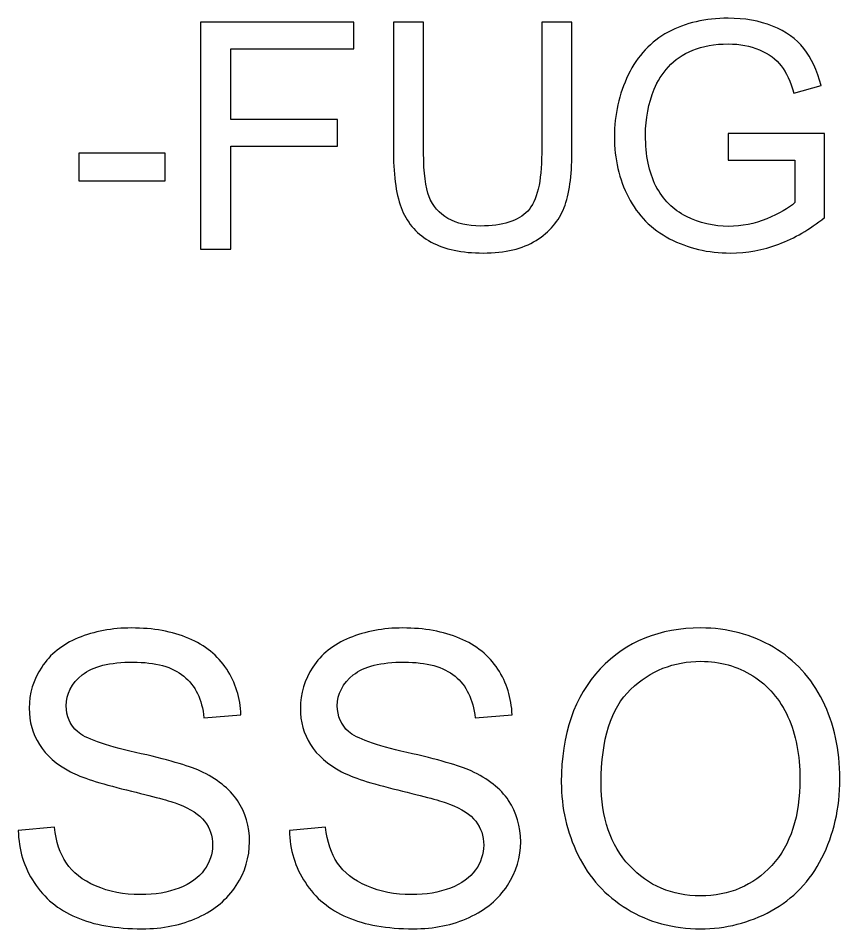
# Model space of a CAD drawing. Header units: millimetres. Extents: x -1282 to 711, y -1253 to 1504.
# Drawn here: x -1151.7 to -981.8, y 980.6 to 1168.9 of the extents above; entities that cross this region are included whole.
import ezdxf

# ---------------------------------------------------------------- set-up
doc = ezdxf.new("R2010")
doc.units = ezdxf.units.MM
doc.header["$MEASUREMENT"] = 0
doc.layers.add('Livello 1', color=7, linetype='Continuous')

msp = doc.modelspace()

# ---------------------------------------------------------------- linework, layer by layer
at = {"layer": 'Livello 1', "color": 177}
for points, knots in [([(-1113.9646, 1121.1524), (-1113.9646, 1121.1524), (-1113.9646, 1168.133), (-1113.9646, 1168.133), (-1113.9646, 1168.133), (-1113.9646, 1168.133), (-1082.2725, 1168.133), (-1082.2725, 1168.133), (-1082.2725, 1168.133), (-1082.2725, 1168.133), (-1082.2725, 1162.6213), (-1082.2725, 1162.6213), (-1082.2725, 1162.6213), (-1082.2725, 1162.6213), (-1107.7312, 1162.6213), (-1107.7312, 1162.6213), (-1107.7312, 1162.6213), (-1107.7312, 1162.6213), (-1107.7312, 1147.9891), (-1107.7312, 1147.9891), (-1107.7312, 1147.9891), (-1107.7312, 1147.9891), (-1085.6844, 1147.9891), (-1085.6844, 1147.9891), (-1085.6844, 1147.9891), (-1085.6844, 1147.9891), (-1085.6844, 1142.4774), (-1085.6844, 1142.4774), (-1085.6844, 1142.4774), (-1085.6844, 1142.4774), (-1107.7312, 1142.4774), (-1107.7312, 1142.4774), (-1107.7312, 1142.4774), (-1107.7312, 1142.4774), (-1107.7312, 1121.1524), (-1107.7312, 1121.1524), (-1107.7312, 1121.1524), (-1107.7312, 1121.1524), (-1113.9646, 1121.1524), (-1113.9646, 1121.1524)], [0, 0, 0, 0, 0.090909091, 0.090909091, 0.090909091, 0.090909091, 0.181818182, 0.181818182, 0.181818182, 0.181818182, 0.272727273, 0.272727273, 0.272727273, 0.272727273, 0.363636364, 0.363636364, 0.363636364, 0.363636364, 0.454545455, 0.454545455, 0.454545455, 0.454545455, 0.545454545, 0.545454545, 0.545454545, 0.545454545, 0.636363636, 0.636363636, 0.636363636, 0.636363636, 0.727272727, 0.727272727, 0.727272727, 0.727272727, 0.818181818, 0.818181818, 0.818181818, 0.818181818, 1, 1, 1, 1]), ([(-1043.4391, 1168.133), (-1043.4391, 1168.133), (-1037.2057, 1168.133), (-1037.2057, 1168.133), (-1037.2057, 1168.133), (-1037.2057, 1168.133), (-1037.2057, 1141.001), (-1037.2057, 1141.001), (-1037.2057, 1141.001), (-1037.2057, 1136.2767), (-1037.7415, 1132.5257), (-1038.8023, 1129.748), (-1038.8023, 1129.748), (-1039.874, 1126.9812), (-1041.7988, 1124.7175), (-1044.5765, 1122.9787), (-1044.5765, 1122.9787), (-1047.3651, 1121.2399), (-1051.0068, 1120.365), (-1055.5342, 1120.365), (-1055.5342, 1120.365), (-1059.9195, 1120.365), (-1063.5174, 1121.1196), (-1066.3061, 1122.6397), (-1066.3061, 1122.6397), (-1069.1057, 1124.1598), (-1071.096, 1126.3469), (-1072.288, 1129.2231), (-1072.288, 1129.2231), (-1073.48, 1132.0992), (-1074.0815, 1136.0252), (-1074.0815, 1141.001), (-1074.0815, 1141.001), (-1074.0815, 1141.001), (-1074.0815, 1168.133), (-1074.0815, 1168.133), (-1074.0815, 1168.133), (-1074.0815, 1168.133), (-1067.848, 1168.133), (-1067.848, 1168.133), (-1067.848, 1168.133), (-1067.848, 1168.133), (-1067.848, 1141.012), (-1067.848, 1141.012), (-1067.848, 1141.012), (-1067.848, 1136.9329), (-1067.4653, 1133.9146), (-1066.7107, 1131.9899), (-1066.7107, 1131.9899), (-1065.9561, 1130.0542), (-1064.6657, 1128.556), (-1062.8175, 1127.5171), (-1062.8175, 1127.5171), (-1060.9803, 1126.4672), (-1058.7275, 1125.9423), (-1056.0701, 1125.9423), (-1056.0701, 1125.9423), (-1051.5208, 1125.9423), (-1048.2728, 1126.9812), (-1046.3372, 1129.0481), (-1046.3372, 1129.0481), (-1044.4015, 1131.1259), (-1043.4391, 1135.1066), (-1043.4391, 1141.012), (-1043.4391, 1141.012), (-1043.4391, 1141.012), (-1043.4391, 1168.133), (-1043.4391, 1168.133)], [0, 0, 0, 0, 0.055555556, 0.055555556, 0.055555556, 0.055555556, 0.111111111, 0.111111111, 0.111111111, 0.111111111, 0.166666667, 0.166666667, 0.166666667, 0.166666667, 0.222222222, 0.222222222, 0.222222222, 0.222222222, 0.277777778, 0.277777778, 0.277777778, 0.277777778, 0.333333333, 0.333333333, 0.333333333, 0.333333333, 0.388888889, 0.388888889, 0.388888889, 0.388888889, 0.444444444, 0.444444444, 0.444444444, 0.444444444, 0.5, 0.5, 0.5, 0.5, 0.555555556, 0.555555556, 0.555555556, 0.555555556, 0.611111111, 0.611111111, 0.611111111, 0.611111111, 0.666666667, 0.666666667, 0.666666667, 0.666666667, 0.722222222, 0.722222222, 0.722222222, 0.722222222, 0.777777778, 0.777777778, 0.777777778, 0.777777778, 0.833333333, 0.833333333, 0.833333333, 0.833333333, 0.888888889, 0.888888889, 0.888888889, 0.888888889, 1, 1, 1, 1]), ([(-1004.8464, 1139.5903), (-1004.8464, 1139.5903), (-1004.8464, 1145.102), (-1004.8464, 1145.102), (-1004.8464, 1145.102), (-1004.8464, 1145.102), (-984.965, 1145.102), (-984.965, 1145.102), (-984.965, 1145.102), (-984.965, 1145.102), (-984.965, 1127.6921), (-984.965, 1127.6921), (-984.965, 1127.6921), (-988.0161, 1125.2643), (-991.1656, 1123.4271), (-994.4136, 1122.2022), (-994.4136, 1122.2022), (-997.6615, 1120.9774), (-1000.997, 1120.365), (-1004.409, 1120.365), (-1004.409, 1120.365), (-1009.0239, 1120.365), (-1013.2123, 1121.3492), (-1016.9852, 1123.3286), (-1016.9852, 1123.3286), (-1020.7472, 1125.2971), (-1023.6014, 1128.1623), (-1025.5152, 1131.8914), (-1025.5152, 1131.8914), (-1027.4399, 1135.6315), (-1028.4023, 1139.809), (-1028.4023, 1144.413), (-1028.4023, 1144.413), (-1028.4023, 1148.9842), (-1027.4509, 1153.2492), (-1025.5371, 1157.2189), (-1025.5371, 1157.2189), (-1023.6233, 1161.1777), (-1020.8784, 1164.1195), (-1017.2914, 1166.0333), (-1017.2914, 1166.0333), (-1013.7045, 1167.958), (-1009.5707, 1168.9203), (-1004.8901, 1168.9203), (-1004.8901, 1168.9203), (-1001.5, 1168.9203), (-998.427, 1168.3735), (-995.6821, 1167.269), (-995.6821, 1167.269), (-992.9372, 1166.1645), (-990.7828, 1164.6335), (-989.23, 1162.676), (-989.23, 1162.676), (-987.6661, 1160.7075), (-986.485, 1158.1376), (-985.6758, 1154.9771), (-985.6758, 1154.9771), (-985.6758, 1154.9771), (-991.2859, 1153.4461), (-991.2859, 1153.4461), (-991.2859, 1153.4461), (-991.9967, 1155.8301), (-992.8716, 1157.7111), (-993.9105, 1159.089), (-993.9105, 1159.089), (-994.9604, 1160.456), (-996.4476, 1161.5496), (-998.3942, 1162.3697), (-998.3942, 1162.3697), (-1000.3299, 1163.1899), (-1002.4842, 1163.6055), (-1004.8573, 1163.6055), (-1004.8573, 1163.6055), (-1007.6897, 1163.6055), (-1010.1394, 1163.1681), (-1012.2172, 1162.3041), (-1012.2172, 1162.3041), (-1014.2841, 1161.4402), (-1015.9463, 1160.3029), (-1017.2258, 1158.8812), (-1017.2258, 1158.8812), (-1018.4944, 1157.4705), (-1019.4786, 1155.9176), (-1020.1785, 1154.2334), (-1020.1785, 1154.2334), (-1021.3705, 1151.3136), (-1021.972, 1148.164), (-1021.972, 1144.763), (-1021.972, 1144.763), (-1021.972, 1140.5636), (-1021.2502, 1137.0532), (-1019.8176, 1134.2208), (-1019.8176, 1134.2208), (-1018.3741, 1131.3993), (-1016.2744, 1129.2996), (-1013.5295, 1127.9326), (-1013.5295, 1127.9326), (-1010.7736, 1126.5657), (-1007.8538, 1125.8767), (-1004.7589, 1125.8767), (-1004.7589, 1125.8767), (-1002.0687, 1125.8767), (-999.4441, 1126.4016), (-996.8851, 1127.4405), (-996.8851, 1127.4405), (-994.3261, 1128.4904), (-992.3904, 1129.5949), (-991.0672, 1130.7869), (-991.0672, 1130.7869), (-991.0672, 1130.7869), (-991.0672, 1139.5903), (-991.0672, 1139.5903), (-991.0672, 1139.5903), (-991.0672, 1139.5903), (-1004.8464, 1139.5903), (-1004.8464, 1139.5903)], [0, 0, 0, 0, 0.033333333, 0.033333333, 0.033333333, 0.033333333, 0.066666667, 0.066666667, 0.066666667, 0.066666667, 0.1, 0.1, 0.1, 0.1, 0.133333333, 0.133333333, 0.133333333, 0.133333333, 0.166666667, 0.166666667, 0.166666667, 0.166666667, 0.2, 0.2, 0.2, 0.2, 0.233333333, 0.233333333, 0.233333333, 0.233333333, 0.266666667, 0.266666667, 0.266666667, 0.266666667, 0.3, 0.3, 0.3, 0.3, 0.333333333, 0.333333333, 0.333333333, 0.333333333, 0.366666667, 0.366666667, 0.366666667, 0.366666667, 0.4, 0.4, 0.4, 0.4, 0.433333333, 0.433333333, 0.433333333, 0.433333333, 0.466666667, 0.466666667, 0.466666667, 0.466666667, 0.5, 0.5, 0.5, 0.5, 0.533333333, 0.533333333, 0.533333333, 0.533333333, 0.566666667, 0.566666667, 0.566666667, 0.566666667, 0.6, 0.6, 0.6, 0.6, 0.633333333, 0.633333333, 0.633333333, 0.633333333, 0.666666667, 0.666666667, 0.666666667, 0.666666667, 0.7, 0.7, 0.7, 0.7, 0.733333333, 0.733333333, 0.733333333, 0.733333333, 0.766666667, 0.766666667, 0.766666667, 0.766666667, 0.8, 0.8, 0.8, 0.8, 0.833333333, 0.833333333, 0.833333333, 0.833333333, 0.866666667, 0.866666667, 0.866666667, 0.866666667, 0.9, 0.9, 0.9, 0.9, 0.933333333, 0.933333333, 0.933333333, 0.933333333, 1, 1, 1, 1]), ([(-1139.1609, 1135.2597), (-1139.1609, 1135.2597), (-1139.1609, 1141.0338), (-1139.1609, 1141.0338), (-1139.1609, 1141.0338), (-1139.1609, 1141.0338), (-1121.3136, 1141.0338), (-1121.3136, 1141.0338), (-1121.3136, 1141.0338), (-1121.3136, 1141.0338), (-1121.3136, 1135.2597), (-1121.3136, 1135.2597), (-1121.3136, 1135.2597), (-1121.3136, 1135.2597), (-1139.1609, 1135.2597), (-1139.1609, 1135.2597)], [0, 0, 0, 0, 0.2, 0.2, 0.2, 0.2, 0.4, 0.4, 0.4, 0.4, 0.6, 0.6, 0.6, 0.6, 1, 1, 1, 1])]:
    msp.add_open_spline(points, degree=3, knots=knots, dxfattribs=at)
at = {"layer": 'Livello 1', "color": 177, "lineweight": 9}
for points, knots in [([(-1113.9646, 1121.1524), (-1113.9646, 1121.1524), (-1113.9646, 1168.133), (-1113.9646, 1168.133), (-1113.9646, 1168.133), (-1113.9646, 1168.133), (-1082.2725, 1168.133), (-1082.2725, 1168.133), (-1082.2725, 1168.133), (-1082.2725, 1168.133), (-1082.2725, 1162.6213), (-1082.2725, 1162.6213), (-1082.2725, 1162.6213), (-1082.2725, 1162.6213), (-1107.7312, 1162.6213), (-1107.7312, 1162.6213), (-1107.7312, 1162.6213), (-1107.7312, 1162.6213), (-1107.7312, 1147.9891), (-1107.7312, 1147.9891), (-1107.7312, 1147.9891), (-1107.7312, 1147.9891), (-1085.6844, 1147.9891), (-1085.6844, 1147.9891), (-1085.6844, 1147.9891), (-1085.6844, 1147.9891), (-1085.6844, 1142.4774), (-1085.6844, 1142.4774), (-1085.6844, 1142.4774), (-1085.6844, 1142.4774), (-1107.7312, 1142.4774), (-1107.7312, 1142.4774), (-1107.7312, 1142.4774), (-1107.7312, 1142.4774), (-1107.7312, 1121.1524), (-1107.7312, 1121.1524), (-1107.7312, 1121.1524), (-1107.7312, 1121.1524), (-1113.9646, 1121.1524), (-1113.9646, 1121.1524)], [0, 0, 0, 0, 0.090909091, 0.090909091, 0.090909091, 0.090909091, 0.181818182, 0.181818182, 0.181818182, 0.181818182, 0.272727273, 0.272727273, 0.272727273, 0.272727273, 0.363636364, 0.363636364, 0.363636364, 0.363636364, 0.454545455, 0.454545455, 0.454545455, 0.454545455, 0.545454545, 0.545454545, 0.545454545, 0.545454545, 0.636363636, 0.636363636, 0.636363636, 0.636363636, 0.727272727, 0.727272727, 0.727272727, 0.727272727, 0.818181818, 0.818181818, 0.818181818, 0.818181818, 1, 1, 1, 1]), ([(-1043.4391, 1168.133), (-1043.4391, 1168.133), (-1037.2057, 1168.133), (-1037.2057, 1168.133), (-1037.2057, 1168.133), (-1037.2057, 1168.133), (-1037.2057, 1141.001), (-1037.2057, 1141.001), (-1037.2057, 1141.001), (-1037.2057, 1136.2767), (-1037.7415, 1132.5257), (-1038.8023, 1129.748), (-1038.8023, 1129.748), (-1039.874, 1126.9812), (-1041.7988, 1124.7175), (-1044.5765, 1122.9787), (-1044.5765, 1122.9787), (-1047.3651, 1121.2399), (-1051.0068, 1120.365), (-1055.5342, 1120.365), (-1055.5342, 1120.365), (-1059.9195, 1120.365), (-1063.5174, 1121.1196), (-1066.3061, 1122.6397), (-1066.3061, 1122.6397), (-1069.1057, 1124.1598), (-1071.096, 1126.3469), (-1072.288, 1129.2231), (-1072.288, 1129.2231), (-1073.48, 1132.0992), (-1074.0815, 1136.0252), (-1074.0815, 1141.001), (-1074.0815, 1141.001), (-1074.0815, 1141.001), (-1074.0815, 1168.133), (-1074.0815, 1168.133), (-1074.0815, 1168.133), (-1074.0815, 1168.133), (-1067.848, 1168.133), (-1067.848, 1168.133), (-1067.848, 1168.133), (-1067.848, 1168.133), (-1067.848, 1141.012), (-1067.848, 1141.012), (-1067.848, 1141.012), (-1067.848, 1136.9329), (-1067.4653, 1133.9146), (-1066.7107, 1131.9899), (-1066.7107, 1131.9899), (-1065.9561, 1130.0542), (-1064.6657, 1128.556), (-1062.8175, 1127.5171), (-1062.8175, 1127.5171), (-1060.9803, 1126.4672), (-1058.7275, 1125.9423), (-1056.0701, 1125.9423), (-1056.0701, 1125.9423), (-1051.5208, 1125.9423), (-1048.2728, 1126.9812), (-1046.3372, 1129.0481), (-1046.3372, 1129.0481), (-1044.4015, 1131.1259), (-1043.4391, 1135.1066), (-1043.4391, 1141.012), (-1043.4391, 1141.012), (-1043.4391, 1141.012), (-1043.4391, 1168.133), (-1043.4391, 1168.133)], [0, 0, 0, 0, 0.055555556, 0.055555556, 0.055555556, 0.055555556, 0.111111111, 0.111111111, 0.111111111, 0.111111111, 0.166666667, 0.166666667, 0.166666667, 0.166666667, 0.222222222, 0.222222222, 0.222222222, 0.222222222, 0.277777778, 0.277777778, 0.277777778, 0.277777778, 0.333333333, 0.333333333, 0.333333333, 0.333333333, 0.388888889, 0.388888889, 0.388888889, 0.388888889, 0.444444444, 0.444444444, 0.444444444, 0.444444444, 0.5, 0.5, 0.5, 0.5, 0.555555556, 0.555555556, 0.555555556, 0.555555556, 0.611111111, 0.611111111, 0.611111111, 0.611111111, 0.666666667, 0.666666667, 0.666666667, 0.666666667, 0.722222222, 0.722222222, 0.722222222, 0.722222222, 0.777777778, 0.777777778, 0.777777778, 0.777777778, 0.833333333, 0.833333333, 0.833333333, 0.833333333, 0.888888889, 0.888888889, 0.888888889, 0.888888889, 1, 1, 1, 1]), ([(-1004.8464, 1139.5903), (-1004.8464, 1139.5903), (-1004.8464, 1145.102), (-1004.8464, 1145.102), (-1004.8464, 1145.102), (-1004.8464, 1145.102), (-984.965, 1145.102), (-984.965, 1145.102), (-984.965, 1145.102), (-984.965, 1145.102), (-984.965, 1127.6921), (-984.965, 1127.6921), (-984.965, 1127.6921), (-988.0161, 1125.2643), (-991.1656, 1123.4271), (-994.4136, 1122.2022), (-994.4136, 1122.2022), (-997.6615, 1120.9774), (-1000.997, 1120.365), (-1004.409, 1120.365), (-1004.409, 1120.365), (-1009.0239, 1120.365), (-1013.2123, 1121.3492), (-1016.9852, 1123.3286), (-1016.9852, 1123.3286), (-1020.7472, 1125.2971), (-1023.6014, 1128.1623), (-1025.5152, 1131.8914), (-1025.5152, 1131.8914), (-1027.4399, 1135.6315), (-1028.4023, 1139.809), (-1028.4023, 1144.413), (-1028.4023, 1144.413), (-1028.4023, 1148.9842), (-1027.4509, 1153.2492), (-1025.5371, 1157.2189), (-1025.5371, 1157.2189), (-1023.6233, 1161.1777), (-1020.8784, 1164.1195), (-1017.2914, 1166.0333), (-1017.2914, 1166.0333), (-1013.7045, 1167.958), (-1009.5707, 1168.9203), (-1004.8901, 1168.9203), (-1004.8901, 1168.9203), (-1001.5, 1168.9203), (-998.427, 1168.3735), (-995.6821, 1167.269), (-995.6821, 1167.269), (-992.9372, 1166.1645), (-990.7828, 1164.6335), (-989.23, 1162.676), (-989.23, 1162.676), (-987.6661, 1160.7075), (-986.485, 1158.1376), (-985.6758, 1154.9771), (-985.6758, 1154.9771), (-985.6758, 1154.9771), (-991.2859, 1153.4461), (-991.2859, 1153.4461), (-991.2859, 1153.4461), (-991.9967, 1155.8301), (-992.8716, 1157.7111), (-993.9105, 1159.089), (-993.9105, 1159.089), (-994.9604, 1160.456), (-996.4476, 1161.5496), (-998.3942, 1162.3697), (-998.3942, 1162.3697), (-1000.3299, 1163.1899), (-1002.4842, 1163.6055), (-1004.8573, 1163.6055), (-1004.8573, 1163.6055), (-1007.6897, 1163.6055), (-1010.1394, 1163.1681), (-1012.2172, 1162.3041), (-1012.2172, 1162.3041), (-1014.2841, 1161.4402), (-1015.9463, 1160.3029), (-1017.2258, 1158.8812), (-1017.2258, 1158.8812), (-1018.4944, 1157.4705), (-1019.4786, 1155.9176), (-1020.1785, 1154.2334), (-1020.1785, 1154.2334), (-1021.3705, 1151.3136), (-1021.972, 1148.164), (-1021.972, 1144.763), (-1021.972, 1144.763), (-1021.972, 1140.5636), (-1021.2502, 1137.0532), (-1019.8176, 1134.2208), (-1019.8176, 1134.2208), (-1018.3741, 1131.3993), (-1016.2744, 1129.2996), (-1013.5295, 1127.9326), (-1013.5295, 1127.9326), (-1010.7736, 1126.5657), (-1007.8538, 1125.8767), (-1004.7589, 1125.8767), (-1004.7589, 1125.8767), (-1002.0687, 1125.8767), (-999.4441, 1126.4016), (-996.8851, 1127.4405), (-996.8851, 1127.4405), (-994.3261, 1128.4904), (-992.3904, 1129.5949), (-991.0672, 1130.7869), (-991.0672, 1130.7869), (-991.0672, 1130.7869), (-991.0672, 1139.5903), (-991.0672, 1139.5903), (-991.0672, 1139.5903), (-991.0672, 1139.5903), (-1004.8464, 1139.5903), (-1004.8464, 1139.5903)], [0, 0, 0, 0, 0.033333333, 0.033333333, 0.033333333, 0.033333333, 0.066666667, 0.066666667, 0.066666667, 0.066666667, 0.1, 0.1, 0.1, 0.1, 0.133333333, 0.133333333, 0.133333333, 0.133333333, 0.166666667, 0.166666667, 0.166666667, 0.166666667, 0.2, 0.2, 0.2, 0.2, 0.233333333, 0.233333333, 0.233333333, 0.233333333, 0.266666667, 0.266666667, 0.266666667, 0.266666667, 0.3, 0.3, 0.3, 0.3, 0.333333333, 0.333333333, 0.333333333, 0.333333333, 0.366666667, 0.366666667, 0.366666667, 0.366666667, 0.4, 0.4, 0.4, 0.4, 0.433333333, 0.433333333, 0.433333333, 0.433333333, 0.466666667, 0.466666667, 0.466666667, 0.466666667, 0.5, 0.5, 0.5, 0.5, 0.533333333, 0.533333333, 0.533333333, 0.533333333, 0.566666667, 0.566666667, 0.566666667, 0.566666667, 0.6, 0.6, 0.6, 0.6, 0.633333333, 0.633333333, 0.633333333, 0.633333333, 0.666666667, 0.666666667, 0.666666667, 0.666666667, 0.7, 0.7, 0.7, 0.7, 0.733333333, 0.733333333, 0.733333333, 0.733333333, 0.766666667, 0.766666667, 0.766666667, 0.766666667, 0.8, 0.8, 0.8, 0.8, 0.833333333, 0.833333333, 0.833333333, 0.833333333, 0.866666667, 0.866666667, 0.866666667, 0.866666667, 0.9, 0.9, 0.9, 0.9, 0.933333333, 0.933333333, 0.933333333, 0.933333333, 1, 1, 1, 1]), ([(-1139.1609, 1135.2597), (-1139.1609, 1135.2597), (-1139.1609, 1141.0338), (-1139.1609, 1141.0338), (-1139.1609, 1141.0338), (-1139.1609, 1141.0338), (-1121.3136, 1141.0338), (-1121.3136, 1141.0338), (-1121.3136, 1141.0338), (-1121.3136, 1141.0338), (-1121.3136, 1135.2597), (-1121.3136, 1135.2597), (-1121.3136, 1135.2597), (-1121.3136, 1135.2597), (-1139.1609, 1135.2597), (-1139.1609, 1135.2597)], [0, 0, 0, 0, 0.2, 0.2, 0.2, 0.2, 0.4, 0.4, 0.4, 0.4, 0.6, 0.6, 0.6, 0.6, 1, 1, 1, 1])]:
    msp.add_open_spline(points, degree=3, knots=knots, dxfattribs=at)
at = {"layer": 'Livello 1', "color": 242}
for points, knots in [([(-1151.68, 1000.9675), (-1151.68, 1000.9675), (-1144.1989, 1001.6399), (-1144.1989, 1001.6399), (-1144.1989, 1001.6399), (-1143.8487, 998.6139), (-1143.0221, 996.1342), (-1141.7192, 994.1868), (-1141.7192, 994.1868), (-1140.4163, 992.2535), (-1138.3989, 990.6844), (-1135.6671, 989.4796), (-1135.6671, 989.4796), (-1132.9352, 988.2888), (-1129.8531, 987.6864), (-1126.4347, 987.6864), (-1126.4347, 987.6864), (-1123.3946, 987.6864), (-1120.7188, 988.1347), (-1118.3932, 989.0453), (-1118.3932, 989.0453), (-1116.0676, 989.9559), (-1114.3444, 991.2028), (-1113.2096, 992.7859), (-1113.2096, 992.7859), (-1112.0749, 994.3689), (-1111.5005, 996.0921), (-1111.5005, 997.9414), (-1111.5005, 997.9414), (-1111.5005, 999.8187), (-1112.0468, 1001.4578), (-1113.1396, 1002.8728), (-1113.1396, 1002.8728), (-1114.2323, 1004.2737), (-1116.0396, 1005.4505), (-1118.5613, 1006.4172), (-1118.5613, 1006.4172), (-1120.1724, 1007.0336), (-1123.7449, 1008.0143), (-1129.2787, 1009.3452), (-1129.2787, 1009.3452), (-1134.8125, 1010.6761), (-1138.6791, 1011.923), (-1140.8926, 1013.0998), (-1140.8926, 1013.0998), (-1143.7646, 1014.6128), (-1145.8941, 1016.4901), (-1147.295, 1018.7177), (-1147.295, 1018.7177), (-1148.71, 1020.9452), (-1149.4105, 1023.4529), (-1149.4105, 1026.2128), (-1149.4105, 1026.2128), (-1149.4105, 1029.2669), (-1148.5419, 1032.1108), (-1146.8187, 1034.7447), (-1146.8187, 1034.7447), (-1145.0955, 1037.3925), (-1142.5878, 1039.3958), (-1139.2675, 1040.7688), (-1139.2675, 1040.7688), (-1135.9613, 1042.1417), (-1132.2767, 1042.8282), (-1128.2279, 1042.8282), (-1128.2279, 1042.8282), (-1123.7729, 1042.8282), (-1119.8362, 1042.1137), (-1116.4319, 1040.6707), (-1116.4319, 1040.6707), (-1113.0275, 1039.2417), (-1110.4077, 1037.1263), (-1108.5725, 1034.3244), (-1108.5725, 1034.3244), (-1106.7372, 1031.5365), (-1105.7565, 1028.3703), (-1105.6164, 1024.8399), (-1105.6164, 1024.8399), (-1105.6164, 1024.8399), (-1113.2657, 1024.2515), (-1113.2657, 1024.2515), (-1113.2657, 1024.2515), (-1113.672, 1028.0481), (-1115.0589, 1030.92), (-1117.4265, 1032.8534), (-1117.4265, 1032.8534), (-1119.7942, 1034.8007), (-1123.2966, 1035.7674), (-1127.9197, 1035.7674), (-1127.9197, 1035.7674), (-1132.739, 1035.7674), (-1136.2555, 1034.8848), (-1138.455, 1033.1195), (-1138.455, 1033.1195), (-1140.6545, 1031.3543), (-1141.7612, 1029.2249), (-1141.7612, 1026.7312), (-1141.7612, 1026.7312), (-1141.7612, 1024.5737), (-1140.9767, 1022.7945), (-1139.4216, 1021.3935), (-1139.4216, 1021.3935), (-1137.8806, 1020.0065), (-1133.8878, 1018.5635), (-1127.4154, 1017.1065), (-1127.4154, 1017.1065), (-1120.9429, 1015.6355), (-1116.5019, 1014.3607), (-1114.0922, 1013.2679), (-1114.0922, 1013.2679), (-1110.6039, 1011.6568), (-1108.0121, 1009.6254), (-1106.3449, 1007.1457), (-1106.3449, 1007.1457), (-1104.6778, 1004.68), (-1103.8512, 1001.8361), (-1103.8512, 998.6139), (-1103.8512, 998.6139), (-1103.8512, 995.4057), (-1104.7618, 992.4076), (-1106.5971, 989.5777), (-1106.5971, 989.5777), (-1108.4324, 986.7477), (-1111.0522, 984.5482), (-1114.4845, 982.9791), (-1114.4845, 982.9791), (-1117.9169, 981.41), (-1121.7695, 980.6255), (-1126.0705, 980.6255), (-1126.0705, 980.6255), (-1131.5062, 980.6255), (-1136.0593, 981.4241), (-1139.7298, 983.0071), (-1139.7298, 983.0071), (-1143.4144, 984.5902), (-1146.2863, 986.9719), (-1148.3738, 990.1661), (-1148.3738, 990.1661), (-1150.4752, 993.3462), (-1151.568, 996.9467), (-1151.68, 1000.9675)], [0, 0, 0, 0, 0.027777778, 0.027777778, 0.027777778, 0.027777778, 0.055555556, 0.055555556, 0.055555556, 0.055555556, 0.083333333, 0.083333333, 0.083333333, 0.083333333, 0.111111111, 0.111111111, 0.111111111, 0.111111111, 0.138888889, 0.138888889, 0.138888889, 0.138888889, 0.166666667, 0.166666667, 0.166666667, 0.166666667, 0.194444444, 0.194444444, 0.194444444, 0.194444444, 0.222222222, 0.222222222, 0.222222222, 0.222222222, 0.25, 0.25, 0.25, 0.25, 0.277777778, 0.277777778, 0.277777778, 0.277777778, 0.305555556, 0.305555556, 0.305555556, 0.305555556, 0.333333333, 0.333333333, 0.333333333, 0.333333333, 0.361111111, 0.361111111, 0.361111111, 0.361111111, 0.388888889, 0.388888889, 0.388888889, 0.388888889, 0.416666667, 0.416666667, 0.416666667, 0.416666667, 0.444444444, 0.444444444, 0.444444444, 0.444444444, 0.472222222, 0.472222222, 0.472222222, 0.472222222, 0.5, 0.5, 0.5, 0.5, 0.527777778, 0.527777778, 0.527777778, 0.527777778, 0.555555556, 0.555555556, 0.555555556, 0.555555556, 0.583333333, 0.583333333, 0.583333333, 0.583333333, 0.611111111, 0.611111111, 0.611111111, 0.611111111, 0.638888889, 0.638888889, 0.638888889, 0.638888889, 0.666666667, 0.666666667, 0.666666667, 0.666666667, 0.694444444, 0.694444444, 0.694444444, 0.694444444, 0.722222222, 0.722222222, 0.722222222, 0.722222222, 0.75, 0.75, 0.75, 0.75, 0.777777778, 0.777777778, 0.777777778, 0.777777778, 0.805555556, 0.805555556, 0.805555556, 0.805555556, 0.833333333, 0.833333333, 0.833333333, 0.833333333, 0.861111111, 0.861111111, 0.861111111, 0.861111111, 0.888888889, 0.888888889, 0.888888889, 0.888888889, 0.916666667, 0.916666667, 0.916666667, 0.916666667, 0.944444444, 0.944444444, 0.944444444, 0.944444444, 1, 1, 1, 1]), ([(-1095.6135, 1000.9675), (-1095.6135, 1000.9675), (-1088.1324, 1001.6399), (-1088.1324, 1001.6399), (-1088.1324, 1001.6399), (-1087.7822, 998.6139), (-1086.9556, 996.1342), (-1085.6527, 994.1868), (-1085.6527, 994.1868), (-1084.3498, 992.2535), (-1082.3324, 990.6844), (-1079.6006, 989.4796), (-1079.6006, 989.4796), (-1076.8687, 988.2888), (-1073.7866, 987.6864), (-1070.3682, 987.6864), (-1070.3682, 987.6864), (-1067.3281, 987.6864), (-1064.6523, 988.1347), (-1062.3267, 989.0453), (-1062.3267, 989.0453), (-1060.0011, 989.9559), (-1058.2779, 991.2028), (-1057.1431, 992.7859), (-1057.1431, 992.7859), (-1056.0084, 994.3689), (-1055.434, 996.0921), (-1055.434, 997.9414), (-1055.434, 997.9414), (-1055.434, 999.8187), (-1055.9803, 1001.4578), (-1057.0731, 1002.8728), (-1057.0731, 1002.8728), (-1058.1658, 1004.2737), (-1059.9731, 1005.4505), (-1062.4948, 1006.4172), (-1062.4948, 1006.4172), (-1064.1059, 1007.0336), (-1067.6784, 1008.0143), (-1073.2122, 1009.3452), (-1073.2122, 1009.3452), (-1078.746, 1010.6761), (-1082.6126, 1011.923), (-1084.8261, 1013.0998), (-1084.8261, 1013.0998), (-1087.6981, 1014.6128), (-1089.8276, 1016.4901), (-1091.2285, 1018.7177), (-1091.2285, 1018.7177), (-1092.6435, 1020.9452), (-1093.344, 1023.4529), (-1093.344, 1026.2128), (-1093.344, 1026.2128), (-1093.344, 1029.2669), (-1092.4754, 1032.1108), (-1090.7522, 1034.7447), (-1090.7522, 1034.7447), (-1089.029, 1037.3925), (-1086.5213, 1039.3958), (-1083.201, 1040.7688), (-1083.201, 1040.7688), (-1079.8948, 1042.1417), (-1076.2102, 1042.8282), (-1072.1614, 1042.8282), (-1072.1614, 1042.8282), (-1067.7064, 1042.8282), (-1063.7697, 1042.1137), (-1060.3654, 1040.6707), (-1060.3654, 1040.6707), (-1056.961, 1039.2417), (-1054.3412, 1037.1263), (-1052.506, 1034.3244), (-1052.506, 1034.3244), (-1050.6707, 1031.5365), (-1049.69, 1028.3703), (-1049.5499, 1024.8399), (-1049.5499, 1024.8399), (-1049.5499, 1024.8399), (-1057.1992, 1024.2515), (-1057.1992, 1024.2515), (-1057.1992, 1024.2515), (-1057.6055, 1028.0481), (-1058.9924, 1030.92), (-1061.36, 1032.8534), (-1061.36, 1032.8534), (-1063.7277, 1034.8007), (-1067.2301, 1035.7674), (-1071.8532, 1035.7674), (-1071.8532, 1035.7674), (-1076.6725, 1035.7674), (-1080.189, 1034.8848), (-1082.3885, 1033.1195), (-1082.3885, 1033.1195), (-1084.588, 1031.3543), (-1085.6947, 1029.2249), (-1085.6947, 1026.7312), (-1085.6947, 1026.7312), (-1085.6947, 1024.5737), (-1084.9102, 1022.7945), (-1083.3551, 1021.3935), (-1083.3551, 1021.3935), (-1081.8141, 1020.0065), (-1077.8213, 1018.5635), (-1071.3489, 1017.1065), (-1071.3489, 1017.1065), (-1064.8764, 1015.6355), (-1060.4354, 1014.3607), (-1058.0257, 1013.2679), (-1058.0257, 1013.2679), (-1054.5374, 1011.6568), (-1051.9456, 1009.6254), (-1050.2784, 1007.1457), (-1050.2784, 1007.1457), (-1048.6113, 1004.68), (-1047.7847, 1001.8361), (-1047.7847, 998.6139), (-1047.7847, 998.6139), (-1047.7847, 995.4057), (-1048.6953, 992.4076), (-1050.5306, 989.5777), (-1050.5306, 989.5777), (-1052.3659, 986.7477), (-1054.9857, 984.5482), (-1058.418, 982.9791), (-1058.418, 982.9791), (-1061.8504, 981.41), (-1065.703, 980.6255), (-1070.004, 980.6255), (-1070.004, 980.6255), (-1075.4397, 980.6255), (-1079.9928, 981.4241), (-1083.6633, 983.0071), (-1083.6633, 983.0071), (-1087.3479, 984.5902), (-1090.2198, 986.9719), (-1092.3073, 990.1661), (-1092.3073, 990.1661), (-1094.4087, 993.3462), (-1095.5015, 996.9467), (-1095.6135, 1000.9675)], [0, 0, 0, 0, 0.027777778, 0.027777778, 0.027777778, 0.027777778, 0.055555556, 0.055555556, 0.055555556, 0.055555556, 0.083333333, 0.083333333, 0.083333333, 0.083333333, 0.111111111, 0.111111111, 0.111111111, 0.111111111, 0.138888889, 0.138888889, 0.138888889, 0.138888889, 0.166666667, 0.166666667, 0.166666667, 0.166666667, 0.194444444, 0.194444444, 0.194444444, 0.194444444, 0.222222222, 0.222222222, 0.222222222, 0.222222222, 0.25, 0.25, 0.25, 0.25, 0.277777778, 0.277777778, 0.277777778, 0.277777778, 0.305555556, 0.305555556, 0.305555556, 0.305555556, 0.333333333, 0.333333333, 0.333333333, 0.333333333, 0.361111111, 0.361111111, 0.361111111, 0.361111111, 0.388888889, 0.388888889, 0.388888889, 0.388888889, 0.416666667, 0.416666667, 0.416666667, 0.416666667, 0.444444444, 0.444444444, 0.444444444, 0.444444444, 0.472222222, 0.472222222, 0.472222222, 0.472222222, 0.5, 0.5, 0.5, 0.5, 0.527777778, 0.527777778, 0.527777778, 0.527777778, 0.555555556, 0.555555556, 0.555555556, 0.555555556, 0.583333333, 0.583333333, 0.583333333, 0.583333333, 0.611111111, 0.611111111, 0.611111111, 0.611111111, 0.638888889, 0.638888889, 0.638888889, 0.638888889, 0.666666667, 0.666666667, 0.666666667, 0.666666667, 0.694444444, 0.694444444, 0.694444444, 0.694444444, 0.722222222, 0.722222222, 0.722222222, 0.722222222, 0.75, 0.75, 0.75, 0.75, 0.777777778, 0.777777778, 0.777777778, 0.777777778, 0.805555556, 0.805555556, 0.805555556, 0.805555556, 0.833333333, 0.833333333, 0.833333333, 0.833333333, 0.861111111, 0.861111111, 0.861111111, 0.861111111, 0.888888889, 0.888888889, 0.888888889, 0.888888889, 0.916666667, 0.916666667, 0.916666667, 0.916666667, 0.944444444, 0.944444444, 0.944444444, 0.944444444, 1, 1, 1, 1]), ([(-1039.3789, 1010.9283), (-1039.3789, 1020.9032), (-1036.6891, 1028.7205), (-1031.3234, 1034.3664), (-1031.3234, 1034.3664), (-1025.9577, 1040.0123), (-1019.037, 1042.8282), (-1010.5471, 1042.8282), (-1010.5471, 1042.8282), (-1004.9853, 1042.8282), (-999.9839, 1041.4973), (-995.5148, 1038.8495), (-995.5148, 1038.8495), (-991.0598, 1036.2017), (-987.6554, 1032.5031), (-985.3158, 1027.7539), (-985.3158, 1027.7539), (-982.9762, 1023.0186), (-981.7994, 1017.6389), (-981.7994, 1011.6288), (-981.7994, 1011.6288), (-981.7994, 1005.5346), (-983.0323, 1000.0709), (-985.4979, 995.2656), (-985.4979, 995.2656), (-987.9636, 990.4462), (-991.452, 986.8037), (-995.9631, 984.3381), (-995.9631, 984.3381), (-1000.4882, 981.8584), (-1005.3636, 980.6255), (-1010.5892, 980.6255), (-1010.5892, 980.6255), (-1016.2631, 980.6255), (-1021.3205, 981.9985), (-1025.7896, 984.7303), (-1025.7896, 984.7303), (-1030.2447, 987.4622), (-1033.635, 991.1888), (-1035.9326, 995.924), (-1035.9326, 995.924), (-1038.2301, 1000.6452), (-1039.3789, 1005.6467), (-1039.3789, 1010.9283)], [0, 0, 0, 0, 0.083333333, 0.083333333, 0.083333333, 0.083333333, 0.166666667, 0.166666667, 0.166666667, 0.166666667, 0.25, 0.25, 0.25, 0.25, 0.333333333, 0.333333333, 0.333333333, 0.333333333, 0.416666667, 0.416666667, 0.416666667, 0.416666667, 0.5, 0.5, 0.5, 0.5, 0.583333333, 0.583333333, 0.583333333, 0.583333333, 0.666666667, 0.666666667, 0.666666667, 0.666666667, 0.75, 0.75, 0.75, 0.75, 0.833333333, 0.833333333, 0.833333333, 0.833333333, 1, 1, 1, 1]), ([(-1031.1413, 1010.7882), (-1031.1413, 1003.5452), (-1029.1939, 997.8433), (-1025.2993, 993.6825), (-1025.2993, 993.6825), (-1021.4046, 989.5216), (-1016.5152, 987.4342), (-1010.6312, 987.4342), (-1010.6312, 987.4342), (-1004.6351, 987.4342), (-999.7177, 989.5356), (-995.837, 993.7385), (-995.837, 993.7385), (-991.9704, 997.9414), (-990.0371, 1003.9095), (-990.0371, 1011.6428), (-990.0371, 1011.6428), (-990.0371, 1016.5322), (-990.8636, 1020.8051), (-992.5168, 1024.4476), (-992.5168, 1024.4476), (-994.1699, 1028.0901), (-996.5936, 1030.92), (-999.7737, 1032.9234), (-999.7737, 1032.9234), (-1002.9679, 1034.9268), (-1006.5404, 1035.9355), (-1010.5051, 1035.9355), (-1010.5051, 1035.9355), (-1016.137, 1035.9355), (-1020.9843, 1034.0021), (-1025.0471, 1030.1355), (-1025.0471, 1030.1355), (-1029.1099, 1026.2688), (-1031.1413, 1019.8244), (-1031.1413, 1010.7882)], [0, 0, 0, 0, 0.1, 0.1, 0.1, 0.1, 0.2, 0.2, 0.2, 0.2, 0.3, 0.3, 0.3, 0.3, 0.4, 0.4, 0.4, 0.4, 0.5, 0.5, 0.5, 0.5, 0.6, 0.6, 0.6, 0.6, 0.7, 0.7, 0.7, 0.7, 0.8, 0.8, 0.8, 0.8, 1, 1, 1, 1])]:
    msp.add_open_spline(points, degree=3, knots=knots, dxfattribs=at)
at = {"layer": 'Livello 1', "color": 242, "lineweight": 9}
for points, knots in [([(-1151.68, 1000.9675), (-1151.68, 1000.9675), (-1144.1989, 1001.6399), (-1144.1989, 1001.6399), (-1144.1989, 1001.6399), (-1143.8487, 998.6139), (-1143.0221, 996.1342), (-1141.7192, 994.1868), (-1141.7192, 994.1868), (-1140.4163, 992.2535), (-1138.3989, 990.6844), (-1135.6671, 989.4796), (-1135.6671, 989.4796), (-1132.9352, 988.2888), (-1129.8531, 987.6864), (-1126.4347, 987.6864), (-1126.4347, 987.6864), (-1123.3946, 987.6864), (-1120.7188, 988.1347), (-1118.3932, 989.0453), (-1118.3932, 989.0453), (-1116.0676, 989.9559), (-1114.3444, 991.2028), (-1113.2096, 992.7859), (-1113.2096, 992.7859), (-1112.0749, 994.3689), (-1111.5005, 996.0921), (-1111.5005, 997.9414), (-1111.5005, 997.9414), (-1111.5005, 999.8187), (-1112.0468, 1001.4578), (-1113.1396, 1002.8728), (-1113.1396, 1002.8728), (-1114.2323, 1004.2737), (-1116.0396, 1005.4505), (-1118.5613, 1006.4172), (-1118.5613, 1006.4172), (-1120.1724, 1007.0336), (-1123.7449, 1008.0143), (-1129.2787, 1009.3452), (-1129.2787, 1009.3452), (-1134.8125, 1010.6761), (-1138.6791, 1011.923), (-1140.8926, 1013.0998), (-1140.8926, 1013.0998), (-1143.7646, 1014.6128), (-1145.8941, 1016.4901), (-1147.295, 1018.7177), (-1147.295, 1018.7177), (-1148.71, 1020.9452), (-1149.4105, 1023.4529), (-1149.4105, 1026.2128), (-1149.4105, 1026.2128), (-1149.4105, 1029.2669), (-1148.5419, 1032.1108), (-1146.8187, 1034.7447), (-1146.8187, 1034.7447), (-1145.0955, 1037.3925), (-1142.5878, 1039.3958), (-1139.2675, 1040.7688), (-1139.2675, 1040.7688), (-1135.9613, 1042.1417), (-1132.2767, 1042.8282), (-1128.2279, 1042.8282), (-1128.2279, 1042.8282), (-1123.7729, 1042.8282), (-1119.8362, 1042.1137), (-1116.4319, 1040.6707), (-1116.4319, 1040.6707), (-1113.0275, 1039.2417), (-1110.4077, 1037.1263), (-1108.5725, 1034.3244), (-1108.5725, 1034.3244), (-1106.7372, 1031.5365), (-1105.7565, 1028.3703), (-1105.6164, 1024.8399), (-1105.6164, 1024.8399), (-1105.6164, 1024.8399), (-1113.2657, 1024.2515), (-1113.2657, 1024.2515), (-1113.2657, 1024.2515), (-1113.672, 1028.0481), (-1115.0589, 1030.92), (-1117.4265, 1032.8534), (-1117.4265, 1032.8534), (-1119.7942, 1034.8007), (-1123.2966, 1035.7674), (-1127.9197, 1035.7674), (-1127.9197, 1035.7674), (-1132.739, 1035.7674), (-1136.2555, 1034.8848), (-1138.455, 1033.1195), (-1138.455, 1033.1195), (-1140.6545, 1031.3543), (-1141.7612, 1029.2249), (-1141.7612, 1026.7312), (-1141.7612, 1026.7312), (-1141.7612, 1024.5737), (-1140.9767, 1022.7945), (-1139.4216, 1021.3935), (-1139.4216, 1021.3935), (-1137.8806, 1020.0065), (-1133.8878, 1018.5635), (-1127.4154, 1017.1065), (-1127.4154, 1017.1065), (-1120.9429, 1015.6355), (-1116.5019, 1014.3607), (-1114.0922, 1013.2679), (-1114.0922, 1013.2679), (-1110.6039, 1011.6568), (-1108.0121, 1009.6254), (-1106.3449, 1007.1457), (-1106.3449, 1007.1457), (-1104.6778, 1004.68), (-1103.8512, 1001.8361), (-1103.8512, 998.6139), (-1103.8512, 998.6139), (-1103.8512, 995.4057), (-1104.7618, 992.4076), (-1106.5971, 989.5777), (-1106.5971, 989.5777), (-1108.4324, 986.7477), (-1111.0522, 984.5482), (-1114.4845, 982.9791), (-1114.4845, 982.9791), (-1117.9169, 981.41), (-1121.7695, 980.6255), (-1126.0705, 980.6255), (-1126.0705, 980.6255), (-1131.5062, 980.6255), (-1136.0593, 981.4241), (-1139.7298, 983.0071), (-1139.7298, 983.0071), (-1143.4144, 984.5902), (-1146.2863, 986.9719), (-1148.3738, 990.1661), (-1148.3738, 990.1661), (-1150.4752, 993.3462), (-1151.568, 996.9467), (-1151.68, 1000.9675)], [0, 0, 0, 0, 0.027777778, 0.027777778, 0.027777778, 0.027777778, 0.055555556, 0.055555556, 0.055555556, 0.055555556, 0.083333333, 0.083333333, 0.083333333, 0.083333333, 0.111111111, 0.111111111, 0.111111111, 0.111111111, 0.138888889, 0.138888889, 0.138888889, 0.138888889, 0.166666667, 0.166666667, 0.166666667, 0.166666667, 0.194444444, 0.194444444, 0.194444444, 0.194444444, 0.222222222, 0.222222222, 0.222222222, 0.222222222, 0.25, 0.25, 0.25, 0.25, 0.277777778, 0.277777778, 0.277777778, 0.277777778, 0.305555556, 0.305555556, 0.305555556, 0.305555556, 0.333333333, 0.333333333, 0.333333333, 0.333333333, 0.361111111, 0.361111111, 0.361111111, 0.361111111, 0.388888889, 0.388888889, 0.388888889, 0.388888889, 0.416666667, 0.416666667, 0.416666667, 0.416666667, 0.444444444, 0.444444444, 0.444444444, 0.444444444, 0.472222222, 0.472222222, 0.472222222, 0.472222222, 0.5, 0.5, 0.5, 0.5, 0.527777778, 0.527777778, 0.527777778, 0.527777778, 0.555555556, 0.555555556, 0.555555556, 0.555555556, 0.583333333, 0.583333333, 0.583333333, 0.583333333, 0.611111111, 0.611111111, 0.611111111, 0.611111111, 0.638888889, 0.638888889, 0.638888889, 0.638888889, 0.666666667, 0.666666667, 0.666666667, 0.666666667, 0.694444444, 0.694444444, 0.694444444, 0.694444444, 0.722222222, 0.722222222, 0.722222222, 0.722222222, 0.75, 0.75, 0.75, 0.75, 0.777777778, 0.777777778, 0.777777778, 0.777777778, 0.805555556, 0.805555556, 0.805555556, 0.805555556, 0.833333333, 0.833333333, 0.833333333, 0.833333333, 0.861111111, 0.861111111, 0.861111111, 0.861111111, 0.888888889, 0.888888889, 0.888888889, 0.888888889, 0.916666667, 0.916666667, 0.916666667, 0.916666667, 0.944444444, 0.944444444, 0.944444444, 0.944444444, 1, 1, 1, 1]), ([(-1095.6135, 1000.9675), (-1095.6135, 1000.9675), (-1088.1324, 1001.6399), (-1088.1324, 1001.6399), (-1088.1324, 1001.6399), (-1087.7822, 998.6139), (-1086.9556, 996.1342), (-1085.6527, 994.1868), (-1085.6527, 994.1868), (-1084.3498, 992.2535), (-1082.3324, 990.6844), (-1079.6006, 989.4796), (-1079.6006, 989.4796), (-1076.8687, 988.2888), (-1073.7866, 987.6864), (-1070.3682, 987.6864), (-1070.3682, 987.6864), (-1067.3281, 987.6864), (-1064.6523, 988.1347), (-1062.3267, 989.0453), (-1062.3267, 989.0453), (-1060.0011, 989.9559), (-1058.2779, 991.2028), (-1057.1431, 992.7859), (-1057.1431, 992.7859), (-1056.0084, 994.3689), (-1055.434, 996.0921), (-1055.434, 997.9414), (-1055.434, 997.9414), (-1055.434, 999.8187), (-1055.9803, 1001.4578), (-1057.0731, 1002.8728), (-1057.0731, 1002.8728), (-1058.1658, 1004.2737), (-1059.9731, 1005.4505), (-1062.4948, 1006.4172), (-1062.4948, 1006.4172), (-1064.1059, 1007.0336), (-1067.6784, 1008.0143), (-1073.2122, 1009.3452), (-1073.2122, 1009.3452), (-1078.746, 1010.6761), (-1082.6126, 1011.923), (-1084.8261, 1013.0998), (-1084.8261, 1013.0998), (-1087.6981, 1014.6128), (-1089.8276, 1016.4901), (-1091.2285, 1018.7177), (-1091.2285, 1018.7177), (-1092.6435, 1020.9452), (-1093.344, 1023.4529), (-1093.344, 1026.2128), (-1093.344, 1026.2128), (-1093.344, 1029.2669), (-1092.4754, 1032.1108), (-1090.7522, 1034.7447), (-1090.7522, 1034.7447), (-1089.029, 1037.3925), (-1086.5213, 1039.3958), (-1083.201, 1040.7688), (-1083.201, 1040.7688), (-1079.8948, 1042.1417), (-1076.2102, 1042.8282), (-1072.1614, 1042.8282), (-1072.1614, 1042.8282), (-1067.7064, 1042.8282), (-1063.7697, 1042.1137), (-1060.3654, 1040.6707), (-1060.3654, 1040.6707), (-1056.961, 1039.2417), (-1054.3412, 1037.1263), (-1052.506, 1034.3244), (-1052.506, 1034.3244), (-1050.6707, 1031.5365), (-1049.69, 1028.3703), (-1049.5499, 1024.8399), (-1049.5499, 1024.8399), (-1049.5499, 1024.8399), (-1057.1992, 1024.2515), (-1057.1992, 1024.2515), (-1057.1992, 1024.2515), (-1057.6055, 1028.0481), (-1058.9924, 1030.92), (-1061.36, 1032.8534), (-1061.36, 1032.8534), (-1063.7277, 1034.8007), (-1067.2301, 1035.7674), (-1071.8532, 1035.7674), (-1071.8532, 1035.7674), (-1076.6725, 1035.7674), (-1080.189, 1034.8848), (-1082.3885, 1033.1195), (-1082.3885, 1033.1195), (-1084.588, 1031.3543), (-1085.6947, 1029.2249), (-1085.6947, 1026.7312), (-1085.6947, 1026.7312), (-1085.6947, 1024.5737), (-1084.9102, 1022.7945), (-1083.3551, 1021.3935), (-1083.3551, 1021.3935), (-1081.8141, 1020.0065), (-1077.8213, 1018.5635), (-1071.3489, 1017.1065), (-1071.3489, 1017.1065), (-1064.8764, 1015.6355), (-1060.4354, 1014.3607), (-1058.0257, 1013.2679), (-1058.0257, 1013.2679), (-1054.5374, 1011.6568), (-1051.9456, 1009.6254), (-1050.2784, 1007.1457), (-1050.2784, 1007.1457), (-1048.6113, 1004.68), (-1047.7847, 1001.8361), (-1047.7847, 998.6139), (-1047.7847, 998.6139), (-1047.7847, 995.4057), (-1048.6953, 992.4076), (-1050.5306, 989.5777), (-1050.5306, 989.5777), (-1052.3659, 986.7477), (-1054.9857, 984.5482), (-1058.418, 982.9791), (-1058.418, 982.9791), (-1061.8504, 981.41), (-1065.703, 980.6255), (-1070.004, 980.6255), (-1070.004, 980.6255), (-1075.4397, 980.6255), (-1079.9928, 981.4241), (-1083.6633, 983.0071), (-1083.6633, 983.0071), (-1087.3479, 984.5902), (-1090.2198, 986.9719), (-1092.3073, 990.1661), (-1092.3073, 990.1661), (-1094.4087, 993.3462), (-1095.5015, 996.9467), (-1095.6135, 1000.9675)], [0, 0, 0, 0, 0.027777778, 0.027777778, 0.027777778, 0.027777778, 0.055555556, 0.055555556, 0.055555556, 0.055555556, 0.083333333, 0.083333333, 0.083333333, 0.083333333, 0.111111111, 0.111111111, 0.111111111, 0.111111111, 0.138888889, 0.138888889, 0.138888889, 0.138888889, 0.166666667, 0.166666667, 0.166666667, 0.166666667, 0.194444444, 0.194444444, 0.194444444, 0.194444444, 0.222222222, 0.222222222, 0.222222222, 0.222222222, 0.25, 0.25, 0.25, 0.25, 0.277777778, 0.277777778, 0.277777778, 0.277777778, 0.305555556, 0.305555556, 0.305555556, 0.305555556, 0.333333333, 0.333333333, 0.333333333, 0.333333333, 0.361111111, 0.361111111, 0.361111111, 0.361111111, 0.388888889, 0.388888889, 0.388888889, 0.388888889, 0.416666667, 0.416666667, 0.416666667, 0.416666667, 0.444444444, 0.444444444, 0.444444444, 0.444444444, 0.472222222, 0.472222222, 0.472222222, 0.472222222, 0.5, 0.5, 0.5, 0.5, 0.527777778, 0.527777778, 0.527777778, 0.527777778, 0.555555556, 0.555555556, 0.555555556, 0.555555556, 0.583333333, 0.583333333, 0.583333333, 0.583333333, 0.611111111, 0.611111111, 0.611111111, 0.611111111, 0.638888889, 0.638888889, 0.638888889, 0.638888889, 0.666666667, 0.666666667, 0.666666667, 0.666666667, 0.694444444, 0.694444444, 0.694444444, 0.694444444, 0.722222222, 0.722222222, 0.722222222, 0.722222222, 0.75, 0.75, 0.75, 0.75, 0.777777778, 0.777777778, 0.777777778, 0.777777778, 0.805555556, 0.805555556, 0.805555556, 0.805555556, 0.833333333, 0.833333333, 0.833333333, 0.833333333, 0.861111111, 0.861111111, 0.861111111, 0.861111111, 0.888888889, 0.888888889, 0.888888889, 0.888888889, 0.916666667, 0.916666667, 0.916666667, 0.916666667, 0.944444444, 0.944444444, 0.944444444, 0.944444444, 1, 1, 1, 1]), ([(-1039.3789, 1010.9283), (-1039.3789, 1020.9032), (-1036.6891, 1028.7205), (-1031.3234, 1034.3664), (-1031.3234, 1034.3664), (-1025.9577, 1040.0123), (-1019.037, 1042.8282), (-1010.5471, 1042.8282), (-1010.5471, 1042.8282), (-1004.9853, 1042.8282), (-999.9839, 1041.4973), (-995.5148, 1038.8495), (-995.5148, 1038.8495), (-991.0598, 1036.2017), (-987.6554, 1032.5031), (-985.3158, 1027.7539), (-985.3158, 1027.7539), (-982.9762, 1023.0186), (-981.7994, 1017.6389), (-981.7994, 1011.6288), (-981.7994, 1011.6288), (-981.7994, 1005.5346), (-983.0323, 1000.0709), (-985.4979, 995.2656), (-985.4979, 995.2656), (-987.9636, 990.4462), (-991.452, 986.8037), (-995.9631, 984.3381), (-995.9631, 984.3381), (-1000.4882, 981.8584), (-1005.3636, 980.6255), (-1010.5892, 980.6255), (-1010.5892, 980.6255), (-1016.2631, 980.6255), (-1021.3205, 981.9985), (-1025.7896, 984.7303), (-1025.7896, 984.7303), (-1030.2447, 987.4622), (-1033.635, 991.1888), (-1035.9326, 995.924), (-1035.9326, 995.924), (-1038.2301, 1000.6452), (-1039.3789, 1005.6467), (-1039.3789, 1010.9283)], [0, 0, 0, 0, 0.083333333, 0.083333333, 0.083333333, 0.083333333, 0.166666667, 0.166666667, 0.166666667, 0.166666667, 0.25, 0.25, 0.25, 0.25, 0.333333333, 0.333333333, 0.333333333, 0.333333333, 0.416666667, 0.416666667, 0.416666667, 0.416666667, 0.5, 0.5, 0.5, 0.5, 0.583333333, 0.583333333, 0.583333333, 0.583333333, 0.666666667, 0.666666667, 0.666666667, 0.666666667, 0.75, 0.75, 0.75, 0.75, 0.833333333, 0.833333333, 0.833333333, 0.833333333, 1, 1, 1, 1]), ([(-1031.1413, 1010.7882), (-1031.1413, 1003.5452), (-1029.1939, 997.8433), (-1025.2993, 993.6825), (-1025.2993, 993.6825), (-1021.4046, 989.5216), (-1016.5152, 987.4342), (-1010.6312, 987.4342), (-1010.6312, 987.4342), (-1004.6351, 987.4342), (-999.7177, 989.5356), (-995.837, 993.7385), (-995.837, 993.7385), (-991.9704, 997.9414), (-990.0371, 1003.9095), (-990.0371, 1011.6428), (-990.0371, 1011.6428), (-990.0371, 1016.5322), (-990.8636, 1020.8051), (-992.5168, 1024.4476), (-992.5168, 1024.4476), (-994.1699, 1028.0901), (-996.5936, 1030.92), (-999.7737, 1032.9234), (-999.7737, 1032.9234), (-1002.9679, 1034.9268), (-1006.5404, 1035.9355), (-1010.5051, 1035.9355), (-1010.5051, 1035.9355), (-1016.137, 1035.9355), (-1020.9843, 1034.0021), (-1025.0471, 1030.1355), (-1025.0471, 1030.1355), (-1029.1099, 1026.2688), (-1031.1413, 1019.8244), (-1031.1413, 1010.7882)], [0, 0, 0, 0, 0.1, 0.1, 0.1, 0.1, 0.2, 0.2, 0.2, 0.2, 0.3, 0.3, 0.3, 0.3, 0.4, 0.4, 0.4, 0.4, 0.5, 0.5, 0.5, 0.5, 0.6, 0.6, 0.6, 0.6, 0.7, 0.7, 0.7, 0.7, 0.8, 0.8, 0.8, 0.8, 1, 1, 1, 1])]:
    msp.add_open_spline(points, degree=3, knots=knots, dxfattribs=at)

doc.saveas('drawing.dxf')
